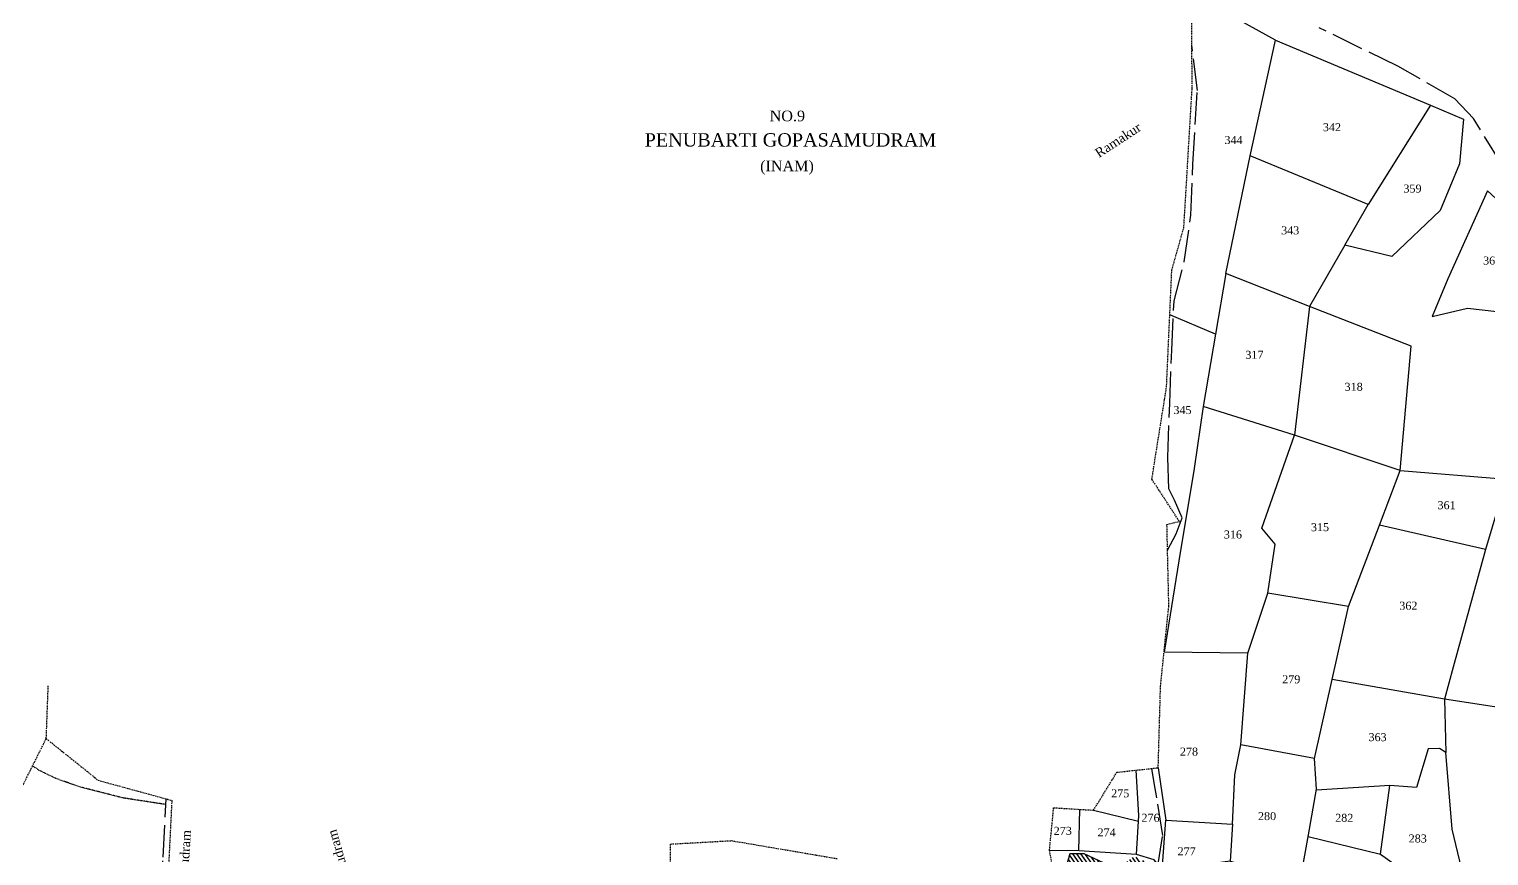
# Model space of a CAD drawing. Header units: millimetres. Extents: x -198 to 1953, y -1438 to 736.
# Drawn here: x 280 to 827, y -392 to -82 of the extents above; entities that cross this region are included whole.
import ezdxf

# ---------------------------------------------------------------- set-up
doc = ezdxf.new("R2010")
doc.units = ezdxf.units.MM
doc.header["$MEASUREMENT"] = 0
for name, pattern in [('ACAD_ISO02W100', [15, 12, -3]), ('ACAD_ISO07W100', [3, 0, -3]), ('BORDER', [1.75, 0.5, -0.25, 0.5, -0.25, 0, -0.25])]:
    doc.linetypes.add(name, pattern=pattern)
for name, color, linetype in [('CARTTRACK', 30, 'ACAD_ISO02W100'), ('SURVEY_BND', 7, 'Continuous'), ('SURVEY_NO', 7, 'Continuous'), ('VILLAGE_AREA', 1, 'Continuous')]:
    doc.layers.add(name, color=color, linetype=linetype)
doc.layers.add('FOOTPATH', color=150, linetype='ACAD_ISO07W100', lineweight=30)
doc.layers.add('VILL_BOUNDARY', color=6, linetype='BORDER', lineweight=30)
doc.styles.get("Standard").update_dxf_attribs({"font": 'TIMES.TTF'})

msp = doc.modelspace()

# ---------------------------------------------------------------- hatches: boundary and pattern name
at = {"layer": 'VILLAGE_AREA'}
h = msp.add_hatch(dxfattribs=at)
h.set_pattern_fill('ANSI31', color=256, scale=10, angle=80, style=0)
h.paths.add_polyline_path([(682.58, -394.89), (675.1, -391.42), (669.64, -391.45), (667.71, -398.42), (674.23, -401.56), (681.11, -401.45)])
h.paths.add_polyline_path([(700.1, -395.56), (693.91, -392.32), (687.99, -396.55), (686.45, -408.7), (693.16, -410.57), (700.5, -408.05), (703.09, -398.85)])
h.paths.add_polyline_path([(710.31, -403.76), (703.63, -404.33), (701.33, -408.79), (701.5, -410.55), (701.47, -410.86), (711.42, -409.41)])
h.paths.add_polyline_path([(691.58, -413.26), (686.72, -412.85), (686.09, -417.94), (685.86, -427.39), (684.73, -430.76), (690.5, -431.17), (691.32, -425.16), (690.01, -424.34)])
h.paths.add_polyline_path([(684.17, -416.73), (684.52, -406.5), (684.69, -403.15), (666.52, -401.41), (667.22, -406.84), (676.07, -409.97), (674.91, -416.73), (673, -416.9), (670.68, -432.54), (673.11, -435.08), (670.97, -439.36), (674.62, -437.57), (675.43, -433.11), (677.92, -433.46), (679.31, -430.75), (681.68, -430.8)])
h.paths.add_polyline_path([(689.09, -434.71), (680.66, -432.9), (676.48, -435.37), (675.76, -440.85), (684.29, -442.26), (684.47, -440.52), (686.04, -441.17), (686.44, -439.76), (685.31, -438.6), (686.44, -437), (688.54, -437.65)])
h.paths.add_polyline_path([(680.87, -436.31), (680.87, -440.26), (679.61, -440.26), (678.24, -440.26), (676.81, -440.26), (676.81, -436.31)], flags=16)
h.paths.add_polyline_path([(670.68, -407.11), (696.86, -407.11), (696.86, -401.06), (670.68, -401.06)], flags=9)
h.paths.add_polyline_path([(679.71, -415.88), (687.89, -415.88), (687.89, -411.3), (679.71, -411.3)], flags=9)
h.paths.add_polyline_path([(671.54, -428.97), (679.72, -428.97), (679.72, -424.39), (671.54, -424.39)], flags=24)

# ---------------------------------------------------------------- linework, layer by layer
at = {"layer": 'CARTTRACK'}
for points in [[(831.51, -132.73), (821.06, -115.76), (813.98, -108.41), (792.71, -96.15), (763.15, -81.72)], [(706.33, -277.56), (709.51, -271.4), (711.77, -265.39), (708.94, -258.86), (706.78, -254.62), (706.48, -242.85), (707.15, -222.61), (707.9, -202.65), (708.79, -184.1), (712.59, -169.43), (715.06, -151.96), (715.8, -132.91), (717.52, -105.24), (715.46, -88.21)], [(702.53, -396.76), (704.54, -384.59), (702.37, -370.46), (701.28, -364.79), (700.42, -359.41)], [(426.9, -552.29), (415.39, -544.99), (402.91, -536.25), (397.64, -530.4), (392.2, -523.27), (380.86, -511.53), (377.19, -506.96), (374.43, -493.03), (373.62, -483.17), (372.89, -477.98), (368.27, -470.21), (362.92, -463.65), (344.67, -448.6), (332.64, -437.05), (330.11, -430.67), (327.81, -420.92), (329.77, -392.68), (330.98, -370.81)]]:
    msp.add_lwpolyline(points, dxfattribs=at)
at = {"layer": 'FOOTPATH', "ltscale": 0.002}
msp.add_lwpolyline([(330.86, -372.93), (314.81, -370.47), (298.92, -366.42), (289.58, -363.18), (283.3, -360.11), (280.83, -358.45)], dxfattribs=at)
at = {"layer": 'SURVEY_BND'}
for points in [[(728.2, -173.82), (737.37, -129.74), (746.83, -86.43), (723.68, -73.67), (715.41, -78.1)], [(746.83, -86.43), (804.89, -110.72), (781.55, -148), (737.37, -129.74)], [(804.89, -110.72), (817.32, -115.98), (815.84, -132.79), (808.48, -150.2), (790.43, -167.47), (772.75, -163.22), (781.55, -148)], [(805.51, -189.91), (818.84, -186.81), (829.76, -188.07), (839.7, -183.07), (844.69, -176.95), (848.84, -163.72), (826.26, -142.84), (811.45, -175.79), (805.51, -189.91)], [(772.75, -163.22), (759.53, -186.17)], [(759.53, -186.17), (728.2, -173.82), (724.37, -196.58), (707.17, -189.36)], [(793.51, -247.73), (797.64, -201.06), (759.53, -186.17), (753.89, -234.4)], [(724.37, -196.58), (719.64, -223.66)], [(736.39, -316.16), (743.87, -293.69), (746.74, -275.34), (741.73, -269.27), (753.89, -234.4), (719.64, -223.66), (716.3, -247), (710.58, -281.59), (705.02, -315.79)], [(774.12, -298.7), (785.74, -268.21), (793.51, -247.73), (753.89, -234.4)], [(793.51, -247.73), (833.43, -250.91), (825.52, -277.32), (785.74, -268.21)], [(825.52, -277.32), (813.35, -321.38), (810.21, -333.44), (768.01, -326.08)], [(761.37, -355.62), (768.01, -326.08), (774.12, -298.7), (743.87, -293.69)], [(702.84, -359.14), (705.73, -378.84), (730.64, -380.23), (731.6, -361.81), (733.87, -350.57), (736.39, -316.16), (705.02, -315.79)], [(810.21, -333.44), (810.71, -353.48), (808.28, -351.96), (804.02, -352.06), (799.65, -366.55), (789.71, -365.74), (762.12, -367.55)], [(815.87, -411.47), (811.22, -422.59), (858.44, -435.82), (858.02, -413.88), (857.41, -368.25), (857.94, -341.38), (852.52, -339.98), (810.21, -333.44)], [(729.75, -394.12), (735.81, -395.72), (742.22, -400.33), (756.13, -400.9), (759.21, -384.28), (762.19, -367.13), (761.37, -355.62), (733.87, -350.57)], [(786.23, -391.54), (793.72, -396.96), (794.1, -406), (815.5, -411.78), (818.01, -402.98), (813, -382.21), (810.71, -353.48)], [(704.3, -397.46), (701.3, -393.68), (694.71, -391.68), (695.62, -377.07), (694.56, -360.05)], [(759.09, -384.96), (786.23, -391.54), (789.71, -365.74)], [(694.71, -391.68), (673.02, -390.32), (673.5, -374.74)], [(678.6, -375.05), (695.49, -379.21)], [(730.64, -380.23), (729.75, -394.12), (723.45, -395.01), (719.84, -402.17), (711.1, -403.33), (704.3, -397.46), (705.73, -378.84)], [(673.02, -390.32), (662.08, -390.17)]]:
    msp.add_lwpolyline(points, dxfattribs=at)
at = {"layer": 'VILL_BOUNDARY'}
for points in [[(665.6, -408.48), (662.08, -390.17), (663.63, -374.12), (678.6, -375.05), (687.34, -360.83), (702.84, -359.14), (703.71, -328.5), (706.82, -298.45), (706.11, -267.89), (710.76, -266.77), (700.47, -251), (705.95, -216.41), (707.93, -172.55), (712.44, -156.72), (715.55, -104.55), (715.41, -78.1)], [(285.97, -348.2), (286.72, -328.47)], [(271.62, -376.83), (285.97, -348.2), (305.42, -363.82), (333.03, -371.37), (331.02, -412.58)], [(520.09, -414.16), (519.95, -387.74), (542.92, -386.47), (582.67, -393.23)]]:
    msp.add_lwpolyline(points, dxfattribs=at)
at = {"layer": 'VILLAGE_AREA'}
msp.add_lwpolyline([(674.23, -401.56), (681.11, -401.45), (682.58, -394.89), (675.1, -391.42), (669.64, -391.45), (667.71, -398.42), (674.23, -401.56)], dxfattribs=at)

# ---------------------------------------------------------------- texts
at = {"layer": 'SURVEY_NO'}
for s, height, p in [('NO.9', 4, (557.17, -116.78)), ('342', 3, (764.58, -120.48)), ('PENUBARTI GOPASAMUDRAM', 5, (510.31, -126.26)), ('344', 3, (727.66, -125.3)), ('(INAM)', 4, (553.6, -135.52)), ('359', 3, (794.76, -143.51)), ('343', 3, (748.91, -159.17)), ('360', 3, (824.63, -170.5)), ('317', 3, (735.51, -205.83)), ('318', 3, (772.71, -217.83)), ('345', 3, (708.52, -226.54)), ('361', 3, (807.54, -262.2)), ('315', 3, (760.1, -270.44)), ('316', 3, (727.44, -273.18)), ('362', 3, (793.22, -299.88)), ('279', 3, (749.32, -327.47)), ('363', 3, (781.68, -349.16)), ('278', 3, (710.97, -354.58)), ('275', 3, (685.2, -370.22)), ('276', 3, (696.55, -379.39)), ('280', 3, (740.24, -378.76)), ('282', 3, (769.18, -379.41)), ('273', 3, (663.66, -384.29)), ('274', 3, (680.1, -384.86)), ('283', 3, (796.73, -387.15)), ('277', 3, (710.11, -391.97))]:
    msp.add_text(s, height=height, dxfattribs=at).set_placement(p)
for s, rotation, p in [('Ramakur', 33.2122, (680.6, -130.6)), ('Penubarti Gopasamudram', 86.4123, (336.8, -437.5)), ('Penubarti Gopasamudram', 106.2466, (410.02, -434.82))]:
    msp.add_text(s, height=3.5, rotation=rotation, dxfattribs=at).set_placement(p)

doc.saveas('drawing.dxf')
